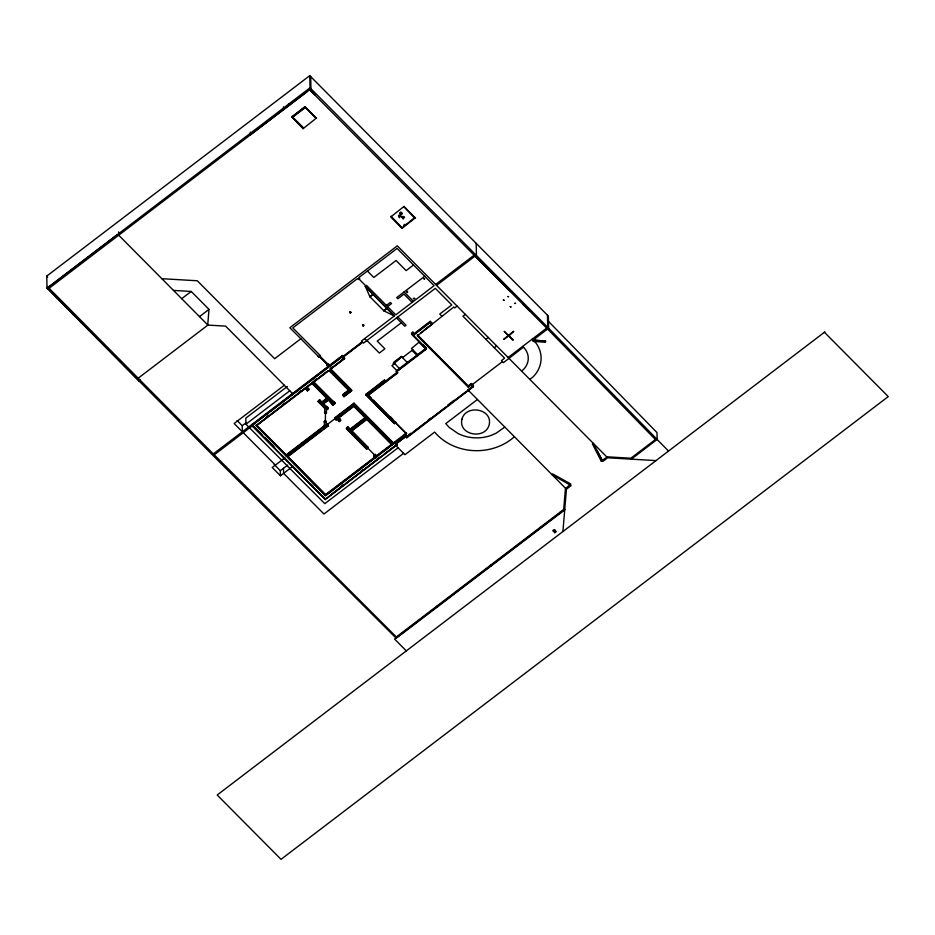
<?xml version="1.0" encoding="UTF-8"?>
<svg xmlns="http://www.w3.org/2000/svg" width="935" height="935" viewBox="0 0 935 935"><rect width="100%" height="100%" fill="white"/><g stroke="black" fill="none" stroke-linecap="round" stroke-linejoin="round"><path stroke-width="1.4" d="M286.157 455.964L286.133 454.866L256.295 424.794L256.319 425.892L286.157 455.964L324.363 426.851L324.433 421.253L326.175 421.264L326.198 422.363L324.457 422.351L324.433 421.253M326.958 406.538C326.771 409.822 326.186 404.516 328.103 407.695L328.127 408.794L326.455 410.056L326.432 408.957L326.397 413.2L324.644 413.176L324.725 407.239L324.749 408.338L318.344 401.875L318.321 400.788L319.641 399.783L321.815 401.98L321.85 403.067L327.297 398.918L327.262 397.831L322.154 392.677M325.474 413.399L325.333 422.351M326.14 425.507L326.981 423.742L327.005 424.841L326.14 425.507L326.175 421.264M631.254 459.214L657.13 439.438L548.635 328.232L548.366 316.088L309.754 75.653L46.75 276.082L47.031 288.225L213.168 455.649L396.241 638.254L396.346 636.969L563.7 509.435L565.418 488.736L570.841 484.014L552.62 473.905L552.059 474.735L571.145 485.581L566.435 489.169L562.917 531.559M207.722 324.912L209.008 309.38L191.207 291.451L173.489 290.411M404.761 224.4L403.897 225.592M309.754 75.653L310.034 87.797L548.635 328.232L533.079 340.095L545.596 341.088L545.421 342.303L533.067 341.333L532.167 339.171L535.848 342.876A32.071 28.073 -1.3 0 1 532.95 376.992L529.818 379.376M399.49 217.75L398.485 215.553M399.876 215.599L398.649 216.125L399.642 217.317M400.694 212.292C397.866 213.753 403.546 216.324 400.157 213.051M400.741 216.593L400.028 215.658L400.799 216.429M402.272 213.659L400.39 212.818M508.196 335.151L512.871 340.095L513.128 339.557M401.968 217.06L402.541 216.429M403.955 225.16L405.077 224.4M513.56 331.352L508.173 335.595L504.199 331.352L513.128 339.896M494.346 347.832L496.438 345.751M504.806 427.073L495.994 433.302L490.898 435.488A37.879 33.157 -1.3 0 1 458.115 433.571L449.267 427.47L445.738 423.625L477.423 399.479M508.161 335.607L503.626 339.463L508.617 336.062M509.166 335.642L513.689 331.446M309.614 77.371L310.689 76.6L310.969 88.743L250.44 134.827L250.381 132.127M310.034 87.797L47.031 288.237L117.366 234.638M306.82 91.852L47.942 289.149L47.872 286.449M316.521 117.997L303.069 128.668L291.755 116.863L304.097 107.455M291.767 117.284L305.219 106.602M303.069 128.668L303.454 127.955L292.491 116.91L305.172 107.256L316.124 118.289M181.706 298.686L191.207 291.451M199.506 316.626L209.008 309.38M48.994 288.132L138.181 378.208L207.886 325.088L225.615 326.116L292.526 393.553L292.55 394.64M139.221 381.129L140.285 380.323L139.221 381.129L47.463 287.91M415.467 217.691L402.003 228.374L390.713 217.002L404.177 206.308M401.536 212.444L402.225 213.753M403.301 216.675C405.439 219.795 404.563 215.553 402.295 216.639M391.099 216.277L402.062 227.731L414.719 217.645M394.102 315.855L365.246 286.437L366.567 285.42L395.774 314.861L434.062 285.689L397.094 248.429L358.806 277.601L359.718 278.525L358.397 279.53L357.486 278.607L292.819 327.893L320.436 355.721L318.66 357.076L317.935 356.001M394.254 316.018L383.876 310.806L369.839 296.664L365.585 286.776M300.825 338.762L274.645 358.701L197.308 280.769L161.86 278.7M369.839 296.664L373.007 294.256M370.003 296.839L373.17 294.42M349.772 312.559L350.765 312.617L349.772 312.559L349.748 311.53M413.527 264.991L406.129 270.624L396.089 260.503L373.801 277.485L367.408 271.045M386.424 305.441L390.386 302.414L391.52 303.571L387.558 306.587M424.712 276.257L396.685 297.61L397.831 298.768L403.932 294.104L412.148 302.391M284.31 385.267L234.147 423.508L242.364 431.783L242.223 425.717L237.081 420.54M362.675 325.555L363.657 325.614L362.675 325.555L362.651 324.503M383.701 310.642L386.868 308.223M383.876 310.806L387.043 308.398M287.349 386.471L245.823 418.12L245.952 424.198L248.698 426.956M242.223 425.717L246.443 422.491M245.952 424.198L289.792 390.783M213.309 453.919L342.467 355.487L344.548 358.654L330.289 369.524L351.548 390.947L343.951 396.732L342.783 394.488L349.059 389.696L349.082 390.795L342.806 395.575M435.652 284.474L474.209 255.103L510.311 291.475M274.878 448.379L251.877 425.203L342.479 356.025L344.536 358.292L330.277 369.15L351.537 390.573L345.027 395.528M251.877 425.261L342.49 356.212M396.206 444.406L396.23 445.492L325.263 499.582L251.889 425.635L342.49 356.586L342.467 355.487M343.274 356.258L362.277 341.778M138.181 378.208L214.22 454.842L252.777 425.46L252.801 426.559M436.563 285.397L475.12 256.015M362.511 342.035L343.496 356.527L343.519 357.626M343.729 356.726L362.733 342.233M266.522 416.998L268.801 415.269M282.44 404.867L284.719 403.137M298.358 392.747L300.638 391.005M314.382 380.533L316.626 378.815M332.486 366.742L330.265 368.425L351.525 389.848L351.548 390.947M344.524 357.556L341.357 359.975L341.38 361.074M268.812 415.806L256.307 425.46L286.157 455.602L324.351 426.418M271.092 414.205L284.731 403.675M287.01 402.073L305.196 388.083M313.283 382.041L316.638 379.353M318.882 377.775L327.834 370.821M344.536 358.093L330.277 369.091L351.537 390.514M256.307 425.53L305.196 388.27M313.283 382.111L327.846 371.008M256.319 425.892L305.207 388.644L307.381 390.842L308.702 389.837L308.679 388.738L306.505 386.541L306.528 387.639L308.702 389.837M306.528 387.639L311.974 383.479L311.951 382.392L316.03 386.506M308.679 388.738L307.358 389.743L307.381 390.842M401.302 322.774L377.237 341.111L384.893 348.813L379.341 353.044L366.906 340.504M324.737 407.964L318.332 401.442L319.653 400.32L321.839 402.646L327.273 398.368L311.963 382.929L306.516 387.207L308.702 389.404L307.381 390.468L305.196 388.212M318.332 401.512L319.653 400.507L321.839 402.704M318.344 401.875L319.665 400.87L319.641 399.783M414.263 333.491L430.24 321.324L430.264 322.411L414.287 334.59L412.896 332.112L411.575 333.117L411.599 334.216L426.348 349.082L396.417 371.896L397.55 373.042L368.215 395.411L406.526 434.015L404.539 435.523L406.772 437.767L407.602 436.026M321.815 401.98L327.262 397.831M426.337 348.708L411.587 333.853L412.908 332.65L414.275 334.029M411.599 334.216L412.919 333.211L412.896 332.112M324.071 402.962L328.419 399.514L332.872 404.797L334.812 403.254L333.386 402.19M324.071 403.02L328.419 399.701L331.726 403.651M468.178 387.032L468.154 385.933L471.322 383.514L471.357 384.612L468.178 387.032L417.396 335.852L453.814 306.984L454.726 307.907L457.11 306.096M424.268 330.055L432.309 323.931L430.252 321.862L414.275 334.227L412.908 332.778M420.832 332.86L432.309 324.059M333.655 401.442C333.526 404.621 332.953 399.397 334.788 402.588L334.824 403.686L332.883 405.171L331.738 404.013L332.054 402.658L331.738 404.013M326.631 407.344L328.115 408.42M342.794 395.026L349.071 390.234L332.977 374.023M326.969 407.204L322.972 403.85M333.666 402.108L313.283 381.924M334.788 402.588L332.848 404.072L332.883 405.171M332.872 404.61L334.8 403.125M345.027 395.341L351.537 390.386M419.418 341.883L411.505 348.475L417.606 354.622L417.641 355.721M401.886 356.773C384.928 369.337 396.896 362.581 401.454 356.34L393.542 362.371L399.385 368.507L399.42 369.606M394.593 363.68L391.952 365.69L396.744 370.517L396.779 371.616M402.517 357.649L412.814 349.795M465.326 314.382L462.942 316.194L504.596 358.163L501.429 360.583L503.486 362.651L523.39 347.177M286.133 454.866L324.34 425.764L324.363 426.851M340.539 420.563L338.271 418.272L338.236 417.185L340.515 419.464L340.539 420.563L339.218 421.568L336.951 419.289L336.074 419.955L334.905 417.7L354.003 403.149L393.425 442.886L393.448 443.985L395.037 442.769L395.014 441.671L397.235 443.915L397.258 445.013L396.23 445.492M419.429 342.432L425.53 348.591L396.382 370.798L396.417 371.896M365.971 394.219L384.484 380.066L385.512 381.106L384.484 380.101L365.982 394.909L394.605 423.742L365.971 394.184L365.982 394.909M324.351 426.302L286.145 455.403L256.307 425.332M326.116 424.946L326.993 424.28L328.138 425.554L323.603 429.072M326.128 425.133L327.005 424.408L328.138 425.624M354.014 403.815L334.917 418.436L336.062 419.581M334.929 418.798L354.026 404.247L354.003 403.149M291.813 452.563L294.081 450.834M307.697 440.455L309.976 438.725M323.592 428.347L325.859 426.617M281.762 460.277L284.93 457.858L272.225 467.488L280.442 475.775L293.123 466.109M287.29 456.748L321.324 430.614M338.26 417.91L353.839 405.848L363.703 415.783M326.981 423.742L328.15 425.986L287.302 457.121L325.59 495.702L375.239 457.869L375.204 456.771L325.567 494.603L325.59 495.702M338.271 418.272L353.851 406.409L365.69 418.331L350.111 430.205L347.843 427.926L347.808 426.827L346.488 427.833L346.523 428.931L366.578 449.139L367.899 448.134L367.876 447.035L351.221 430.264L351.244 431.362L374.514 454.901L374.538 456M339.206 421.007L340.527 420.002L338.26 417.723M339.206 421.206L340.527 420.131L338.26 417.84M280.442 475.775L280.325 470.714L287.723 465.081M347.832 427.552L346.511 428.557L347.82 427.365L350.099 429.644L365.678 417.781M346.523 428.931L347.843 427.926M350.111 430.205L350.087 429.107L365.667 417.244L365.69 418.331M365.678 417.898L350.099 429.843L347.832 427.494M352.355 430.147L366.812 418.927L374.912 427.085M351.244 431.362L366.824 419.488L392.127 444.99L376.548 456.864L375.169 454.398L373.848 455.403L375.239 457.869M508.289 335.91L509.037 335.338M394.582 423.017L395.774 422.117L395.797 423.204M367.876 447.035L367.233 448.636M366.567 448.707L367.887 447.573L351.233 430.801M366.567 448.765L367.887 447.76L351.233 430.93M373.871 456.128L375.18 454.936L376.536 456.303L392.116 444.429L376.934 429.13M373.883 456.502L375.204 455.497M376.548 456.864L376.524 455.766L392.104 443.891L392.127 444.99M393.425 442.886L406.503 432.917M375.216 457.308L325.579 495.141L287.29 456.56M393.436 443.424L395.026 442.208L397.258 444.651M406.515 433.454L404.528 434.974L405.334 435.897L404.539 435.161L406.515 433.583L383.572 410.477M468.166 386.471L471.333 384.051L473.391 386.132M375.227 457.437L325.579 495.328L287.29 456.689M354.014 403.885L393.448 443.611L395.026 442.337M405.58 435.5L396.043 442.711L396.089 443.833L405.603 436.587M502.457 361.611L472.35 384.554L472.374 385.652M508.114 357.497L547.723 327.32L547.454 315.177M406.211 436.166L396.72 443.4L396.744 444.499M341.333 486.212L343.636 484.47M360.887 471.322L363.177 469.569M376.98 459.062L379.271 457.308M408.595 434.962L410.921 433.197M428.335 419.908L430.661 418.144M448.087 404.867L453.896 400.437M468.949 388.972L473.379 385.594L471.322 383.514M331.002 494.638L343.648 485.008M345.95 483.255L363.189 470.106M365.492 468.353L379.283 457.846M385.033 453.463L395.376 445.574M408.595 435.5L410.909 433.735M413.223 431.982L425.951 422.281M428.265 420.516L430.579 418.751M432.893 416.987L445.621 407.286M447.935 405.521L450.249 403.756M452.563 401.992L465.291 392.303M467.605 390.538L469.919 388.773M326.408 498.332L395.388 445.703M397.246 444.452L396.393 445.305L397.258 444.581M408.572 435.722L473.391 386.248L471.345 384.18L468.178 386.658L417.384 335.303M407.625 437.113L473.402 386.681L473.379 385.594M398.111 447.795L324.807 503.661L249.61 427.879M403.581 453.323L323.954 514.005L283.609 473.355L283.492 468.295M656.008 460.604L607.621 457.776L602.876 461.399L593.246 443.283L592.428 443.973L601.24 461.142L607.271 456.841L630.903 458.22L656.393 438.784M564.752 509.376L394.582 639.061L406.328 650.889M396.241 638.254L564.717 509.867L563.7 509.435M554.806 532.681L556.255 531.583L554.233 529.537L552.772 530.636L554.806 532.681L554.747 529.876M824.845 331.937L217.189 795.019L281.026 859.347L888.25 396.592L824.413 332.264M303.454 127.955L292.503 117.331L305.184 107.677M485.861 339.276L488.234 337.477M398.684 215.424L399.806 215.167L401.197 216.441M402.693 216.71L402.33 217.691L403.452 218.661M601.24 461.142L602.187 460.71L599.008 454.574M402.693 216.768L403.476 216.815M400.694 212.362L401.279 212.397M325.497 412.09L326.373 412.101L326.397 413.2M325.509 412.627L326.385 412.639M324.644 412.814L326.385 412.826M324.445 421.79L326.186 421.802M324.445 421.919L326.186 422.001M533.067 340.106L545.596 341.088M508.535 335.723L509.143 335.197M214.22 454.842L396.346 636.969M522.899 304.144L529.549 310.852M656.814 439.216L668.548 451.044M305.231 107.022L316.533 118.418M404.189 206.728L415.479 218.112M414.731 218.065L403.768 206.612M400.309 213.788L401.08 214.501M401.91 217.259L403.09 218.895M288.588 104.136L289.511 105.071M522.642 346.429L523.565 347.352M508.827 335.104L509.587 335.875M291.755 116.863L303.057 128.247M508.348 335.291L508.991 335.945M606.944 457.086L397.305 245.835L289.862 327.717L318.858 356.925M441.799 316.147L439.742 314.078L451.757 304.915L435.324 288.354L363.54 343.075L361.483 341.006L394.453 315.866L365.246 286.437M404.107 291.954L413.469 301.386M430.24 321.324L432.297 323.393M430.252 321.979L432.309 324.118M430.264 322.411L432.321 324.492M471.357 384.612L473.402 386.681M417.372 334.765L468.154 385.933M397.831 316.93L406.047 325.216L404.726 326.221L396.51 317.947M412.919 333.211L414.287 334.59M359.052 279.027L365.901 285.935M423.38 345.015L426.325 347.984L426.348 349.082M565.745 488.479L467.839 389.813L467.862 390.912M411.587 333.783L426.337 348.65L396.405 371.464L397.539 372.609L368.203 394.991L371.218 398.029M412.019 350.403L416.823 355.23L416.846 356.328M560.369 511.971L561.058 512.66M401.886 357.006L407.309 362.476L407.333 363.575M364.65 338.587L366.707 340.656M342.49 356.586L344.548 358.654M390.666 416.963L392.712 419.02M373.322 400.157L383.327 410.22M365.982 394.722L394.593 423.555M319.91 356.106L328.127 364.381M319.641 356.328L327.858 364.603M319.384 356.504L327.601 364.779M327.075 365.211L328.232 367.455M340.001 380.58L345.038 385.652M329.962 371.113L349.071 390.433L342.794 395.213L343.94 396.358M349.082 390.795L328.968 370.529L313.295 382.473L333.409 402.751M395.037 442.769L397.258 445.013M396.288 445.96L404.96 454.702L434.646 432.075A52.418 45.897 -1.3 0 0 514.39 436.738M393.448 443.552L354.014 403.686L334.917 418.237L336.062 419.394M354.026 404.247L393.448 443.985M361.716 413.258L364.673 416.25M372.878 424.513L374.9 426.547M384.016 435.733L388.06 439.812M353.839 405.977L363.703 415.981M366.812 419.055L392.127 444.616L376.548 456.49L375.192 455.065M313.272 381.386L333.374 401.653M333.666 402.167L334.812 403.324M333.678 402.541L334.824 403.686M327.285 398.555L311.963 383.046L306.516 387.265L308.702 389.463M311.974 383.479L327.297 398.918M332.089 403.756L328.43 400.075L322.984 404.224L326.642 407.905M490.641 565.114L491.319 565.804M347.808 426.827L350.087 429.107M375.169 454.398L376.524 455.766M322.961 403.125L326.607 406.807M322.972 403.663L326.631 407.473M326.981 407.637L328.127 408.794M319.665 400.87L321.85 403.067M364.545 446.018L366.578 449.139M346.511 428.37L352.53 434.623M354.529 436.645L365.562 447.76M373.86 455.941L375.227 457.495M334.905 417.7L336.074 419.955M318.332 401.325L324.737 407.777M327.005 424.841L328.15 425.986M207.886 325.088L118.71 235.211L118.628 231.88M287.279 456.023L325.567 494.603M436.563 606.324L437.241 607.014M261.812 434.565L251.866 424.537L251.889 425.635M264.827 437.603L273.861 446.708M311.191 484.318L313.202 486.34M323.229 496.462L325.263 499.582M251.877 425.074L274.878 448.251M281.902 455.333L288.015 461.493M293.134 466.647L300.158 473.729M304.179 477.773L313.213 486.878M316.217 489.917L325.251 499.021M275.252 448.812L325.263 499.208M243.275 432.706L275.393 465.081M274.165 464.508L280.325 470.714M46.75 276.082L47.662 277.005M548.483 321.383L656.978 432.589L657.13 439.438M655.4 439.555L547.583 329.038L309.894 90.076M596.822 450.296L599.393 455.298M476.172 243.345L476.441 255.489M425.53 348.591L425.554 349.69M407.426 435.85L407.461 436.949M406.748 436.668L406.772 437.767M405.802 436.797L405.778 435.698L396.265 442.945L396.288 444.031M404.539 435.523L404.516 434.436L405.322 435.231L395.809 442.465L395.832 443.576M397.55 373.042L397.527 371.955L368.18 394.313L368.215 395.411M396.382 444.569L396.405 445.668M395.365 445.037L395.4 446.135M385.512 380.977L385.536 382.205M363.633 324.55L363.657 325.614M363.107 324.959L363.131 326.011M350.742 311.589L350.765 312.617M350.216 311.998L350.239 313.015M343.928 395.634L343.951 396.732M339.3 357.906L339.323 359.005M339.195 420.469L339.218 421.568M335.501 419.371L335.478 418.284L327.554 424.315L327.577 425.413M329.821 366.251L328.652 363.995L326.876 365.363L327.975 366.029M324.62 412.078L324.644 413.176M283.527 106.882L283.585 109.582M48.982 287.559L48.994 288.19M523.588 347.329A19.238 16.842 -1.3 0 1 521.613 371.09M407.274 291.907L407.52 292.573L406.842 291.884L407.625 291.276L407.274 291.907M514.717 303.396L515.477 303.372L514.717 303.396M507.939 296.605L508.687 296.734L507.974 296.512M461.902 419.254C458.232 435.394 485.3 439.941 489.192 424.747C492.874 408.607 465.794 404.06 461.902 419.254M430.977 285.713L430.977 285.713M510.229 306.668L510.954 306.949L510.229 306.668M503.381 300.03L504.105 300.322L503.381 300.03M424.268 278.607C422.363 278.969 426.044 279.355 424.268 278.607M414.708 298.405L413.913 299.025L413.223 298.323L414.696 298.417M405.591 436.037L396.054 443.377L405.591 436.154M315.048 94.716L309.929 89.561L315.048 94.716"/></g></svg>
